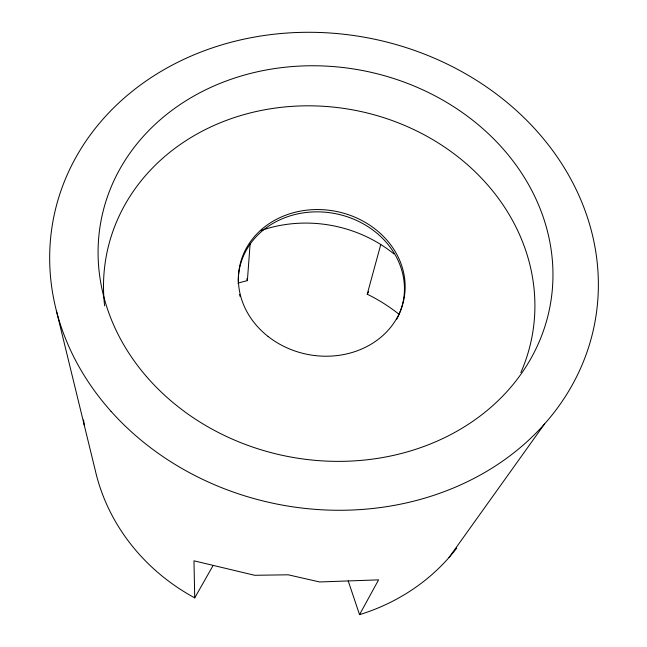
<?xml version="1.0" encoding="UTF-8"?>
<svg xmlns="http://www.w3.org/2000/svg" width="647" height="647" viewBox="0 0 647 647"><rect width="100%" height="100%" fill="white"/><g stroke="black" fill="none" stroke-linecap="round" stroke-linejoin="round"><path stroke-width="0.97" d="M237.821 283.2A167.371 155.248 11 0 1 247.38 280.636L250.138 243.595M399.199 314.402A167.371 155.248 11 0 0 367.229 294.199L380.776 244.485M348.207 580.917L359.538 614.65L378.584 579.858L319.618 581.96L288.198 574.803L254.683 575.288L193.979 560.82L194.731 597.868A201.718 187.282 11 0 1 96.306 474.639L56.354 310.6M194.731 597.868L212.798 566.06M367.229 294.199L368.701 291.603M449.058 557.471L544.499 424.028M246.758 278.776L247.38 280.636M83.568 419.968L84.215 424.974M456.733 548.114A201.718 187.282 11 0 1 359.538 614.65M104.628 305.813A216.64 189.159 11 0 1 347.229 108.931A216.64 189.159 11 0 1 520.859 372.535M260.434 230.72A127.54 113.678 11 0 1 393.966 253.931M238.25 281.857A83.471 72.731 11 0 1 339.093 214.44A83.471 72.731 11 0 1 396.579 319.464M240.037 296.366A83.471 72.731 11 0 1 239.608 294.442M111.066 411.355A275.646 237.498 11 0 0 580.294 368.944A275.646 237.498 11 0 0 280.693 33.547A275.646 237.498 11 0 0 111.066 411.355M146.505 376.578A228.528 196.551 11 0 0 536.533 347.649A228.528 196.551 11 0 0 293.52 66.463A228.528 196.551 11 0 0 146.505 376.578M268.109 336.489A83.754 72.917 11 0 0 403.874 299.424A83.754 72.917 11 0 0 293.317 212.734A83.754 72.917 11 0 0 268.109 336.489"/></g></svg>
